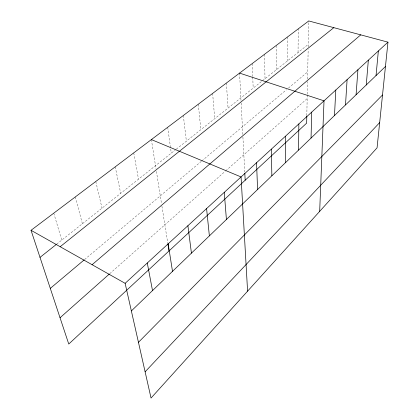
<?xml version="1.0" encoding="UTF-8"?>
<svg xmlns="http://www.w3.org/2000/svg" width="419" height="419" viewBox="0 0 419 419"><rect width="100%" height="100%" fill="white"/><g stroke="black" fill="none" stroke-linecap="round" stroke-linejoin="round"><path stroke-width="0.31" stroke-dasharray="2.1 1.57" d="M298.04 52.501L298.281 28.848M306.813 115.497L307.237 94.846M307.247 94.217L307.509 81.564M307.562 78.976L308.169 49.447M308.222 46.912L308.756 20.95M109.762 273.659L225.239 171.256M225.715 170.837L307.158 98.612M84.617 259.518L201.319 161.357M201.817 160.938L286.496 89.713M288.45 88.074L307.708 71.874M56.691 244.136L175.807 149.557M176.31 149.159L308.274 44.377M53.768 213.166L61.745 240.124M75.32 196.92L82.381 223.736M95.783 181.495L102.011 208.154M115.23 166.835L120.693 193.316M133.74 152.883L138.506 179.175M151.379 139.585L156.009 168.883M156.418 171.444L161.493 203.561M161.902 206.122L167.773 243.256M167.72 127.266L171.277 153.155M183.344 115.487L186.376 141.166M198.302 104.211L200.848 129.675M212.632 93.411L214.727 118.65M226.375 83.051L228.056 108.071M239.563 73.11L240.998 100.455M241.129 103.011L242.784 134.567M242.92 137.144L244.748 172.073M252.233 63.557L252.73 76.488M252.757 77.133L253.176 88.126M264.415 54.376L265.028 78.714M276.131 45.545L276.44 69.654M287.413 37.04L287.439 60.923"/><path stroke-width="0.63" d="M298.553 150.096L298.862 123.909M306.797 116.131L306.656 123.134L68.758 344.051L31.032 230.303L308.756 20.95L387.968 42.151L377.063 147.839L151.039 398.05L125.129 283.323L31.032 230.303M311.045 138.081L311.72 112.114M319.681 211.359L324.023 100.827L239.563 73.11M334.488 115.534L335.802 90.012M345.502 104.939L347.1 79.647M356.082 94.762L357.936 69.706M366.253 84.978L368.348 60.153M376.037 75.567L378.347 50.977M145.115 371.815L379.666 122.599M138.453 342.313L382.516 94.993M131.362 310.929L385.454 66.501M125.129 283.323L387.968 42.151M60.037 317.759L109.28 274.084M92.096 264.714L360.733 34.861M50.296 288.387L84.13 259.927M60.168 246.723L333.823 27.659M40.009 257.381L56.183 244.539M151.379 139.585L241.061 176.944L247.587 291.168M147.279 263.001L152.516 290.582M168.166 243.832L172.508 271.35M167.872 243.9L168.993 250.971M187.901 225.721L191.436 253.144M206.577 208.589L209.374 235.881M224.27 192.352L226.412 219.498M244.816 173.33L245.178 180.222M256.559 162.724L257.575 189.519M271.329 149.174L271.858 175.776M285.412 136.254L285.507 162.651"/></g></svg>
